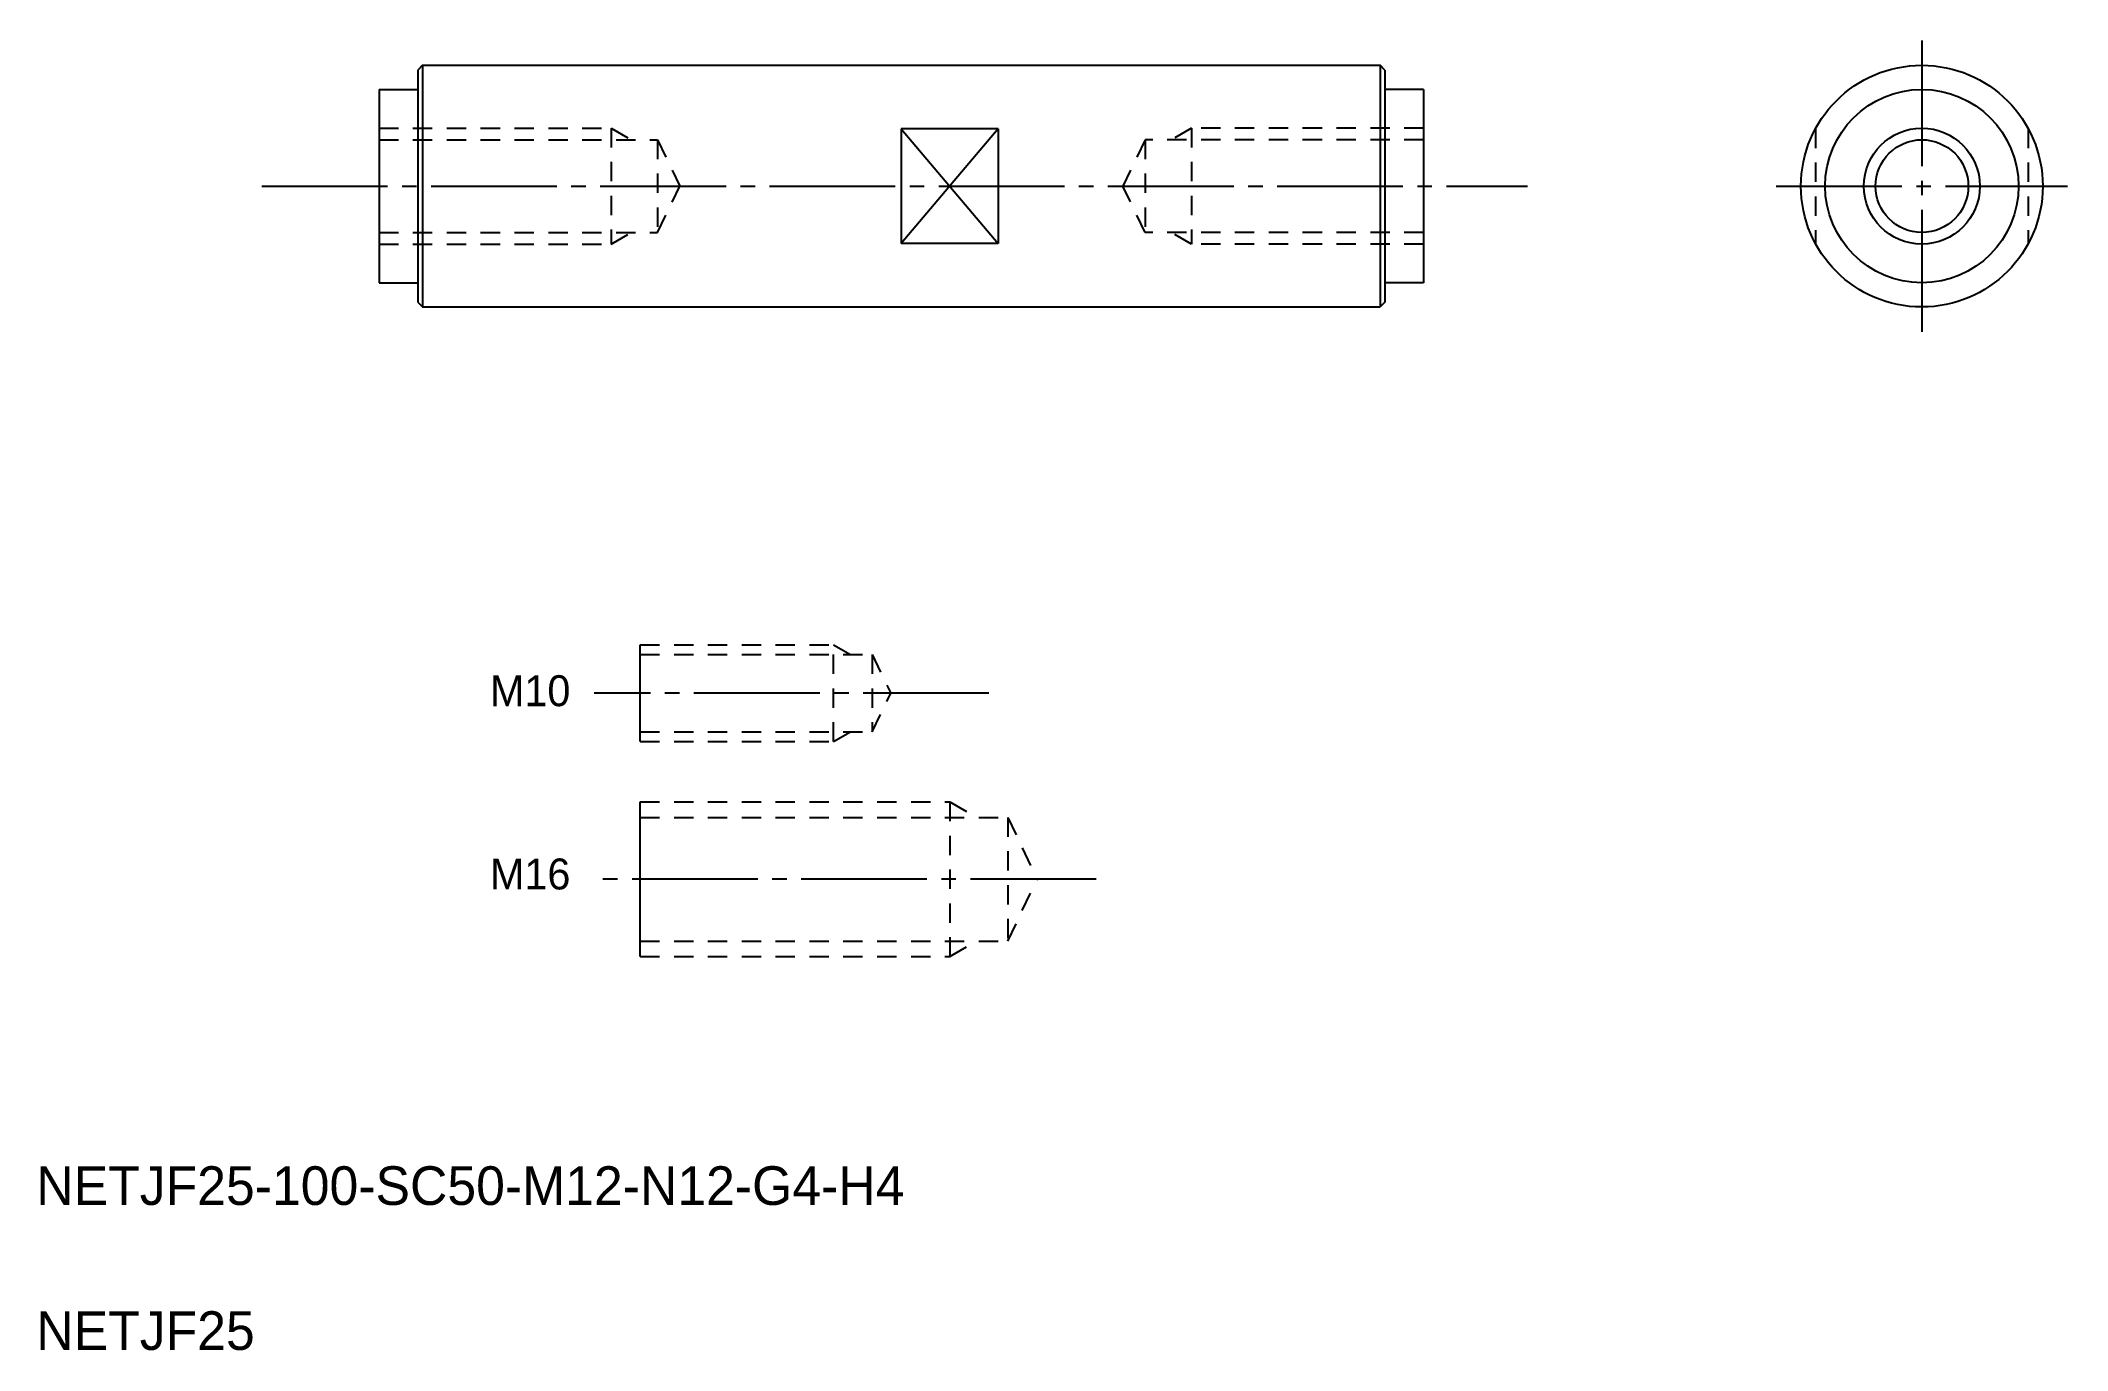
# Model space of a CAD drawing. Extents: x 10 to 220, y -6 to 129.
import ezdxf
from ezdxf.enums import TextEntityAlignment as Align

# ---------------------------------------------------------------- set-up
doc = ezdxf.new("R2010")
doc.units = 0
doc.linetypes.add('CENTER', pattern=[17.5, 13, -1.5, 1.5, -1.5])
doc.linetypes.add('DASHED', pattern=[3.5, 2, -1.5])
doc.layers.get('0').update_dxf_attribs({"linetype": 'CONTINUOUS'})
doc.layers.add('CENTER', color=1, linetype='CENTER')
doc.styles.get("Standard").update_dxf_attribs({"font": 'txt', "height": 3.2})

msp = doc.modelspace()

# ---------------------------------------------------------------- linework, layer by layer
at = {"color": 7, "linetype": 'CONTINUOUS'}
for p, q in [((49.95, 126.8), (49.45, 126.3)), ((49.45, 126.3), (49.45, 102.3)), ((49.95, 126.8), (148.95, 126.8)), ((49.95, 126.8), (49.95, 101.8)), ((149.45, 126.3), (148.95, 126.8)), ((148.95, 126.8), (148.95, 101.8)), ((149.45, 126.3), (149.45, 102.3)), ((45.45, 124.3), (45.45, 104.3)), ((45.45, 124.3), (49.45, 124.3)), ((153.45, 124.3), (149.45, 124.3)), ((153.45, 124.3), (153.45, 104.3)), ((99.45, 120.24), (99.45, 108.37)), ((109.45, 120.24), (99.45, 120.24)), ((109.45, 120.24), (109.45, 108.37)), ((109.45, 108.37), (99.45, 108.37)), ((45.45, 104.3), (49.45, 104.3)), ((153.45, 104.3), (149.45, 104.3)), ((49.45, 102.3), (49.95, 101.8)), ((49.95, 101.8), (148.95, 101.8)), ((149.45, 102.3), (148.95, 101.8))]:
    msp.add_line(p, q, dxfattribs=at)
at = {"color": 3, "linetype": 'DASHED'}
for p, q in [((45.45, 120.3), (69.45, 120.3)), ((69.45, 120.3), (69.45, 108.3)), ((69.45, 120.3), (71.53, 119.1)), ((129.45, 120.3), (127.37, 119.1)), ((129.45, 120.3), (129.45, 108.3)), ((153.45, 120.3), (129.45, 120.3)), ((193.98, 120.24), (193.98, 108.37)), ((215.98, 120.24), (215.98, 108.37)), ((45.45, 119.1), (74.25, 119.1)), ((74.25, 119.1), (74.25, 109.5)), ((74.25, 119.1), (76.54, 114.3)), ((124.65, 119.1), (122.37, 114.3)), ((124.65, 119.1), (124.65, 109.5)), ((153.45, 119.1), (124.65, 119.1)), ((74.25, 109.5), (76.54, 114.3)), ((124.65, 109.5), (122.37, 114.3)), ((45.45, 109.5), (74.25, 109.5)), ((69.45, 108.3), (71.53, 109.5)), ((153.45, 109.5), (124.65, 109.5)), ((129.45, 108.3), (127.37, 109.5)), ((45.45, 108.3), (69.45, 108.3)), ((153.45, 108.3), (129.45, 108.3)), ((72.45, 66.84), (92.45, 66.84)), ((72.45, 65.84), (96.45, 65.84)), ((92.45, 56.84), (92.45, 66.84)), ((92.45, 66.84), (94.18, 65.84)), ((96.45, 65.84), (98.36, 61.84)), ((96.45, 65.84), (96.45, 57.84)), ((96.45, 57.84), (98.36, 61.84)), ((72.45, 57.84), (96.45, 57.84)), ((72.45, 56.84), (92.45, 56.84)), ((92.45, 56.84), (94.18, 57.84)), ((72.45, 50.59), (104.45, 50.59)), ((104.45, 50.59), (104.45, 34.59)), ((104.45, 50.59), (107.22, 48.99)), ((72.45, 48.99), (110.45, 48.99)), ((110.45, 48.99), (110.45, 36.19)), ((110.45, 48.99), (113.5, 42.59)), ((110.45, 36.19), (113.5, 42.59)), ((72.45, 36.19), (110.45, 36.19)), ((104.45, 34.59), (107.22, 36.19)), ((72.45, 34.59), (104.45, 34.59))]:
    msp.add_line(p, q, dxfattribs=at)
at = {"color": 3, "linetype": 'CONTINUOUS'}
for p, q in [((109.45, 120.24), (99.45, 108.37)), ((99.45, 120.24), (109.45, 108.37))]:
    msp.add_line(p, q, dxfattribs=at)
for p, q in [((72.45, 56.84), (72.45, 66.84)), ((72.45, 34.59), (72.45, 50.59))]:
    msp.add_line(p, q)
at = {"color": 7, "linetype": 'CONTINUOUS'}
for radius in [12.5, 10, 4.8]:
    msp.add_circle((204.98, 114.3), radius, dxfattribs=at)
at = {"color": 3, "linetype": 'CONTINUOUS'}
msp.add_circle((204.98, 114.3), 6, dxfattribs=at)
at = {"layer": 'CENTER', "color": 1, "linetype": 'CENTER'}
for p, q in [((204.98, 129.36), (204.98, 99.24)), ((33.32, 114.3), (164.2, 114.3)), ((189.91, 114.3), (220.04, 114.3)), ((108.51, 61.84), (67.68, 61.84)), ((119.6, 42.59), (67.68, 42.59))]:
    msp.add_line(p, q, dxfattribs=at)

# ---------------------------------------------------------------- texts
at = {"color": 7, "linetype": 'CONTINUOUS'}
for s, p in [('M10', (65.23, 62.1)), ('M16', (65.23, 43.14))]:
    msp.add_text(s, height=3.2, dxfattribs=at).set_placement(p, align=Align.MIDDLE_RIGHT)
for s, p in [('NETJF25-100-SC50-M12-N12-G4-H4', (10, 8.9)), ('NETJF25', (10, -6.1))]:
    msp.add_text(s, height=4, dxfattribs=at).set_placement(p)

doc.saveas('drawing.dxf')
